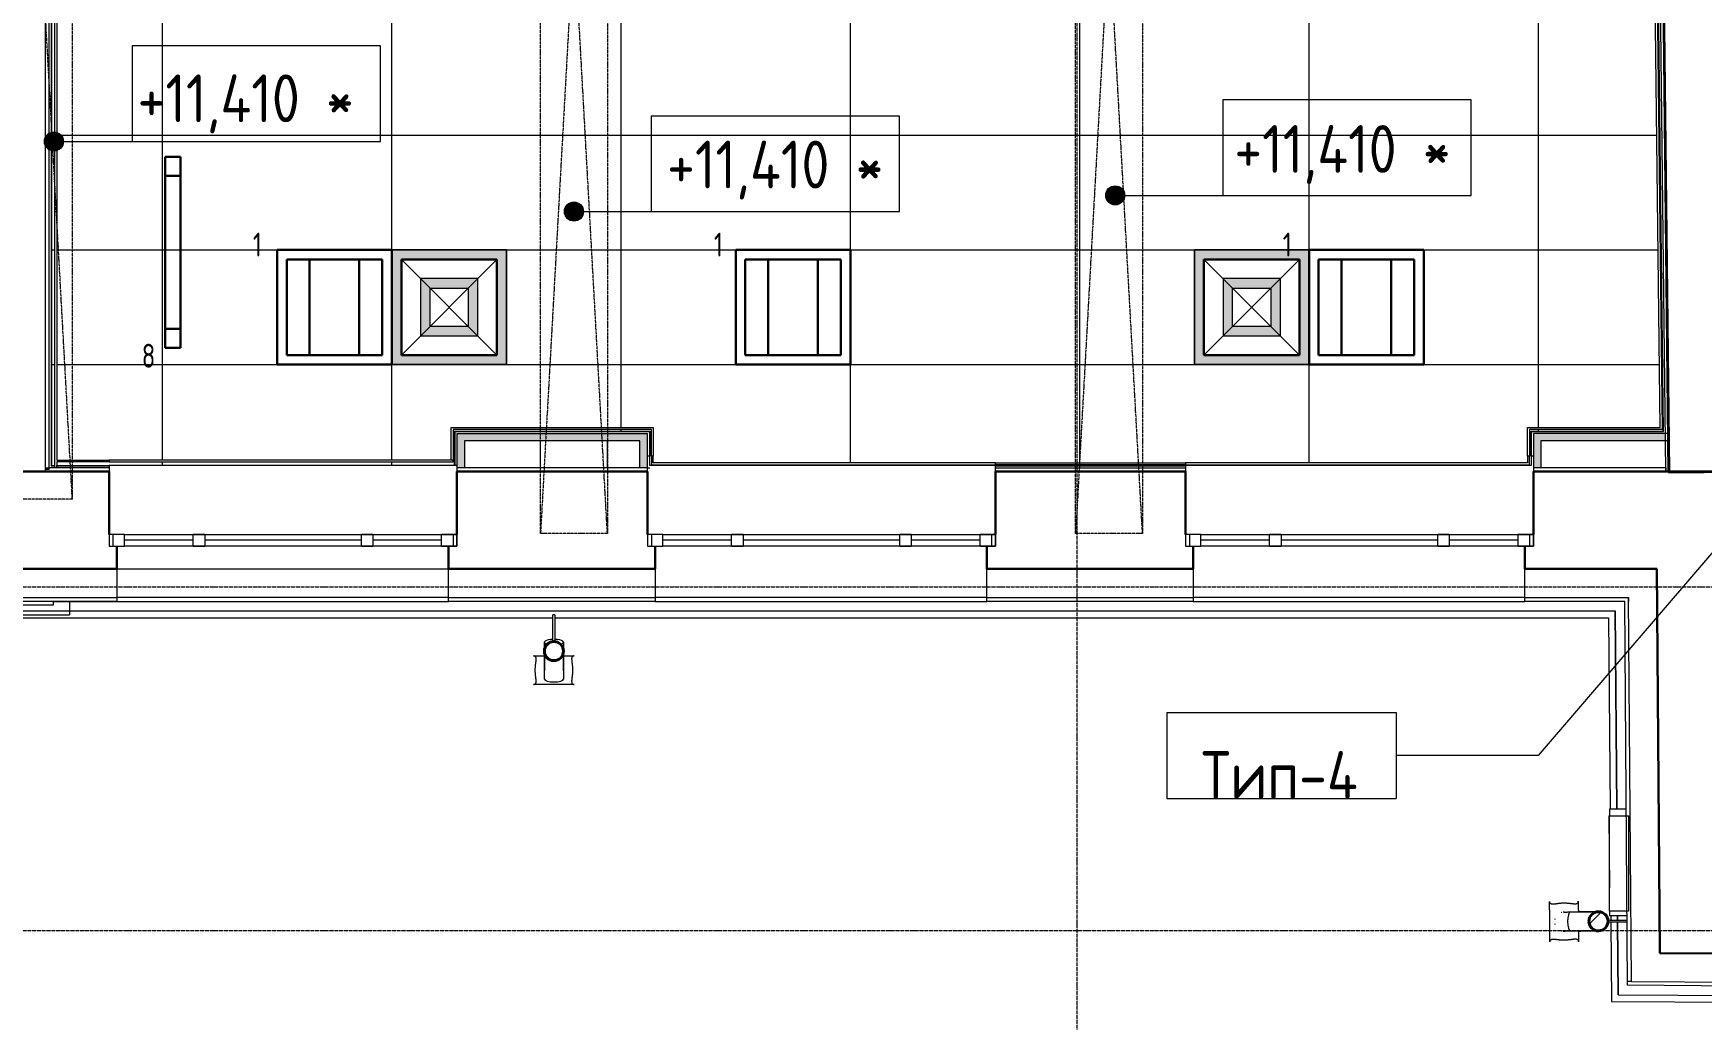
# Model space of a CAD drawing. Header units: millimetres. Extents: x -10438 to 68527, y -5058 to 44223.
# Drawn here: x 32988 to 41717, y -471 to 4692 of the extents above; entities that cross this region are included whole.
import ezdxf

# ---------------------------------------------------------------- set-up
doc = ezdxf.new("R2010")
doc.units = ezdxf.units.MM
for name, pattern in [('ADSK_Линия сетки', [25, 20, -2.5, 0, -2.5]), ('ADSK_Штрих_ш3 п1_5', [4.5, 3, -1.5]), ('ADSK_Штрихпунктирная 2 точки_ш15 п1_5 п1_5 п1_5', [19.5, 15, -1.5, 0, -1.5, 0, -1.5])]:
    doc.linetypes.add(name, pattern=pattern)
for name, color, linetype, lineweight in [('_ Окна', 7, 'Continuous', 9), ('Аннотация', 7, 'Continuous', 20), ('Каркас', 7, 'Continuous', 18), ('Марки', 7, 'Continuous', 20), ('Обобщенные модели', 7, 'Continuous', 18), ('Окна', 7, 'Continuous', 9), ('Оси', 7, 'Continuous', 9), ('Отметки', 7, 'Continuous', 9), ('Потолки штриховка', 7, 'Continuous', 9), ('Стены внутренние', 7, 'Continuous', 18), ('Стены наружные', 7, 'Continuous', 18), ('Стены несущие', 7, 'Continuous', 30), ('Стены отделка', 7, 'Continuous', 30), ('Стены перегородки', 7, 'Continuous', 30), ('Стены штриховка', 7, 'Continuous', 9), ('Узлы', 7, 'Continuous', 18)]:
    doc.layers.add(name, color=color, linetype=linetype, lineweight=lineweight)
doc.layers.add('Линии', color=7, linetype='Continuous', lineweight=9, true_color=0x00a600)
doc.styles.add('GOST Common_2', font='GOST_Common.ttf', dxfattribs={"width": 0.9, "height": 250})
doc.styles.add('GOST Common_4', font='GOST_Common.ttf', dxfattribs={"width": 0.8, "height": 350})
doc.styles.add('GOST Common_B', font='', dxfattribs={"width": 0.9, "height": 250})
doc.styles.get('GOST Common_B').set_extended_font_data('GOST Common', bold=True)

# ---------------------------------------------------------------- blocks, each defined once
blk = doc.blocks.new('Водосток - Тип 1 _карниз больше 490мм_-5298490-План потолков 3-го этажа')
at = {"layer": 'Обобщенные модели', "lineweight": 9}
h = blk.add_hatch(dxfattribs=at)
h.set_pattern_fill('FP_5', color=256, style=0, pattern_type=2)
h.set_pattern_definition([(314.567, (392.8, 41336.54), (106.86455, 105.2614), [])])
h.paths.add_polyline_path([(76.3, 171.1), (76.5, 148.3), (85.9, 128.8), (103.3, 115), (125, 110), (146.7, 115), (164.1, 128.8), (173.7, 148.9), (173.5, 171.7), (164.1, 191.2), (146.7, 205), (125, 210), (103.3, 205), (85.8, 191)])
at = {"layer": 'Обобщенные модели'}
for p, q in [((18.8, 415), (24.9, 415)), ((225.1, 415), (231.2, 415)), ((24.9, 265), (18.8, 265)), ((75, 193.8), (75, 306.2)), ((75, 263.6), (75, 306.2)), ((175, 306.2), (175, 193.8)), ((175, 306.2), (175, 263.6)), ((231.2, 265), (225.1, 265)), ((75, 193.8), (75, 236.4)), ((175, 236.4), (175, 193.8)), ((120, 10), (120, 109.1)), ((130, 109.1), (130, 10))]:
    blk.add_line(p, q, dxfattribs=at)
at = {"layer": 'Обобщенные модели', "flags": 128}
for points in [[(75, 236.4), (75, 242), (75, 247.6), (75, 253.1), (75, 258.5), (75, 263.8), (75, 268.9), (75, 274), (75, 278.9), (75, 283.6), (75, 288.2), (75, 292.7), (75, 297), (75, 301.1), (75, 305.1), (75, 308.8), (75, 312.4), (75, 315.7), (75, 318.9), (75, 321.9), (75, 324.6), (75, 327.2), (75, 329.5), (75, 331.6), (75, 333.4), (75, 335.1), (75, 336.5), (75, 337.7), (75, 338.6), (75, 339.3), (75, 339.8), (75, 340), (75, 340)], [(75, 263.6), (75, 258), (75, 252.4), (75, 246.9), (75, 241.5), (75, 236.2), (75, 231.1), (75, 226), (75, 221.1), (75, 216.4), (75, 211.8), (75, 207.3), (75, 203), (75, 198.9), (75, 194.9), (75, 191.2), (75, 187.6), (75, 184.3), (75, 181.1), (75, 178.1), (75, 175.4), (75, 173)], [(175, 340), (175, 339.9), (175, 339.5), (175, 338.9), (175, 338.1), (175, 337), (175, 335.7), (175, 334.2), (175, 332.4), (175, 330.4), (175, 328.2), (175, 325.7), (175, 323), (175, 320.2), (175, 317.1), (175, 313.8), (175, 310.3), (175, 306.6), (175, 302.8), (175, 298.7), (175, 294.5), (175, 290.1), (175, 285.6), (175, 280.9), (175, 276), (175, 271), (175, 265.9), (175, 260.7), (175, 255.4), (175, 249.9), (175, 244.4), (175, 238.7), (175, 236.4)], [(175, 173), (175, 174.3), (175, 177), (175, 179.8), (175, 182.9), (175, 186.2), (175, 189.7), (175, 193.4), (175, 197.2), (175, 201.3), (175, 205.5), (175, 209.9), (175, 214.4), (175, 219.1), (175, 224), (175, 229), (175, 234.1), (175, 239.3), (175, 244.6), (175, 250.1), (175, 255.6), (175, 261.3), (175, 263.6)]]:
    blk.add_lwpolyline(points, dxfattribs=at)
at = {"layer": 'Обобщенные модели'}
for centre, radius, start, end in [((125, 340), 50, 163.32487, 166.67519), ((125, 340), 50, 103.32484, 106.67517), ((125, 340), 50, 73.32483, 76.67516), ((125, 340), 50, 13.32481, 16.67513), ((125, 340), 50, 174.54437, 183.38559), ((125, 340), 50, 356.72694, 5.45563), ((125, 160), 52, 90, 270), ((125, 160), 52, 270, 90)]:
    blk.add_arc(centre, radius, start, end, dxfattribs=at)
at = {"layer": 'Обобщенные модели', "lineweight": 40}
for start, end in [(90, 270), (270, 90)]:
    blk.add_arc((125, 160), 50, start, end, dxfattribs=at)
at = {"layer": 'Обобщенные модели'}
for start_param, end_param in [(4.712389, 6.283185), (4.712389, 6.283185), (3.141593, 4.712389), (3.141593, 4.712389)]:
    blk.add_ellipse((125, 306.2), major_axis=(-50, 0), ratio=0.309017, start_param=start_param, end_param=end_param, dxfattribs=at)
for points, knots in [([(18.8, 265), (21.1, 265), (25.1, 265.7), (28.9, 268.6), (30.8, 272.1), (31.6, 274.9), (32, 277.4), (32.1, 279.4), (32.2, 281.5), (32.2, 283.8), (32.1, 286.2), (31.9, 288.7), (31.6, 291.4), (31.3, 294.1), (31, 297), (30.6, 299.9), (30.2, 302.9), (29.8, 306), (29.4, 309.2), (29, 312.4), (28.7, 315.7), (28.3, 320.2), (27.8, 325.9), (27.4, 335.3), (27.4, 344.8), (27.8, 354.1), (28.3, 359.8), (28.7, 364.3), (29, 367.6), (29.4, 370.8), (29.8, 374), (30.2, 377.1), (30.6, 380.1), (31, 383.1), (31.3, 385.9), (31.6, 388.6), (31.9, 391.3), (32.1, 393.8), (32.2, 396.2), (32.2, 398.5), (32.1, 400.6), (32, 402.7), (31.6, 405.1), (30.8, 407.9), (28.9, 411.5), (25.1, 414.3), (21.1, 415), (18.8, 415)], [-1, -1, -1, -1, -0.941176, -0.882353, -0.852941, -0.823529, -0.808824, -0.794118, -0.779412, -0.764706, -0.75, -0.735294, -0.720588, -0.705882, -0.691176, -0.676471, -0.661765, -0.647059, -0.632353, -0.617647, -0.602941, -0.588235, -0.558824, -0.529412, -0.470588, -0.441176, -0.411765, -0.397059, -0.382353, -0.367647, -0.352941, -0.338235, -0.323529, -0.308824, -0.294118, -0.279412, -0.264706, -0.25, -0.235294, -0.220588, -0.205882, -0.191176, -0.176471, -0.147059, -0.117647, -0.058824, 0, 0, 0, 0]), ([(18.8, 415), (22.1, 415), (28.9, 415), (39.4, 415), (48.4, 415), (56, 415), (60.8, 415), (64.9, 415), (67.9, 415), (71, 415), (74.3, 415), (77.6, 415), (81, 415), (83.9, 415), (86.4, 415), (88.2, 415), (90.2, 415), (92.8, 415), (96.1, 415), (99.6, 415), (102.5, 415), (104.8, 415), (107.1, 415), (110.3, 415), (116, 415), (121.3, 415), (125, 415)], [-1, -1, -1, -1, -0.875, -0.75, -0.625, -0.5625, -0.5, -0.46875, -0.4375, -0.40625, -0.375, -0.34375, -0.3125, -0.28125, -0.265625, -0.25, -0.234375, -0.21875, -0.1875, -0.15625, -0.140625, -0.125, -0.109375, -0.09375, -0.0625, 0, 0, 0, 0]), ([(125, 415), (128.7, 415), (134, 415), (139.7, 415), (142.9, 415), (145.2, 415), (147.5, 415), (150.4, 415), (153.9, 415), (157.2, 415), (159.8, 415), (161.8, 415), (163.6, 415), (166.1, 415), (169, 415), (172.4, 415), (175.7, 415), (179, 415), (182.1, 415), (185.1, 415), (189.2, 415), (194, 415), (201.6, 415), (210.6, 415), (221.1, 415), (227.9, 415), (231.2, 415)], [-1, -1, -1, -1, -0.9375, -0.90625, -0.890625, -0.875, -0.859375, -0.84375, -0.8125, -0.78125, -0.765625, -0.75, -0.734375, -0.71875, -0.6875, -0.65625, -0.625, -0.59375, -0.5625, -0.53125, -0.5, -0.4375, -0.375, -0.25, -0.125, 0, 0, 0, 0]), ([(231.2, 415), (228.9, 415), (224.9, 414.3), (221.1, 411.4), (219.2, 407.9), (218.4, 405.1), (218, 402.6), (217.9, 400.6), (217.8, 398.5), (217.8, 396.2), (217.9, 393.8), (218.1, 391.3), (218.4, 388.6), (218.7, 385.9), (219, 383), (219.4, 380.1), (219.8, 377.1), (220.2, 374), (220.6, 370.8), (221, 367.6), (221.3, 364.3), (221.7, 359.8), (222.2, 354.1), (222.6, 344.7), (222.6, 335.2), (222.2, 325.9), (221.7, 320.2), (221.3, 315.7), (221, 312.4), (220.6, 309.2), (220.2, 306), (219.8, 302.9), (219.4, 299.9), (219, 296.9), (218.7, 294.1), (218.4, 291.4), (218.1, 288.7), (217.9, 286.2), (217.8, 283.8), (217.8, 281.5), (217.9, 279.4), (218, 277.3), (218.4, 274.9), (219.2, 272.1), (221.1, 268.5), (224.9, 265.7), (228.9, 265), (231.2, 265)], [-1, -1, -1, -1, -0.941176, -0.882353, -0.852941, -0.823529, -0.808824, -0.794118, -0.779412, -0.764706, -0.75, -0.735294, -0.720588, -0.705882, -0.691176, -0.676471, -0.661765, -0.647059, -0.632353, -0.617647, -0.602941, -0.588235, -0.558824, -0.529412, -0.470588, -0.441176, -0.411765, -0.397059, -0.382353, -0.367647, -0.352941, -0.338235, -0.323529, -0.308824, -0.294118, -0.279412, -0.264706, -0.25, -0.235294, -0.220588, -0.205882, -0.191176, -0.176471, -0.147059, -0.117647, -0.058824, 0, 0, 0, 0]), ([(74.3, 265), (73.2, 265), (71, 265), (67.9, 265), (64.9, 265), (60.8, 265), (56, 265), (48.4, 265), (39.4, 265), (28.9, 265), (22.1, 265), (18.8, 265)], [-0.625, -0.625, -0.625, -0.625, -0.59375, -0.5625, -0.53125, -0.5, -0.4375, -0.375, -0.25, -0.125, 0, 0, 0, 0]), ([(231.2, 265), (227.9, 265), (221.1, 265), (210.6, 265), (201.6, 265), (194, 265), (189.2, 265), (185.1, 265), (182.1, 265), (179, 265), (176.8, 265), (175.7, 265)], [-1, -1, -1, -1, -0.875, -0.75, -0.625, -0.5625, -0.5, -0.46875, -0.4375, -0.40625, -0.375, -0.375, -0.375, -0.375])]:
    blk.add_open_spline(points, degree=3, knots=knots, dxfattribs=at)
blk = doc.blocks.new('окно трехпол с фрамугой - 1800 и 1820х2300_h___нов_ ок15-2116658-План потолков 3-го этажа')
at = {"layer": '_ Окна', "lineweight": 18}
for p, q in [((-910, 75), (-910, 135)), ((-910, 135), (-830, 135)), ((-830, 135), (-830, 75)), ((-470, 75), (-470, 135)), ((-470, 135), (-410, 135)), ((-410, 135), (-410, 75)), ((410, 75), (410, 135)), ((410, 135), (470, 135)), ((470, 135), (470, 75)), ((830, 135), (830, 75)), ((910, 135), (830, 135)), ((910, 75), (910, 135)), ((-830, 75), (-910, 75)), ((-410, 75), (-470, 75)), ((470, 75), (410, 75)), ((830, 75), (910, 75))]:
    blk.add_line(p, q, dxfattribs=at)
at = {"layer": '_ Окна'}
for p, q in [((-890, 75), (-890, 135)), ((-830, 105), (-470, 105)), ((-410, 105), (410, 105)), ((470, 105), (830, 105)), ((890, 75), (890, 135))]:
    blk.add_line(p, q, dxfattribs=at)
at = {"layer": 'Окна'}
for p, q in [((-910, 135), (-910, 75)), ((-830, 135), (-910, 135)), ((-830, 135), (-470, 135)), ((-410, 135), (-470, 135)), ((-410, 135), (410, 135)), ((470, 135), (410, 135)), ((470, 135), (830, 135)), ((910, 135), (830, 135)), ((910, 75), (910, 135)), ((-910, 75), (-830, 75)), ((-470, 75), (-830, 75)), ((-470, 75), (-410, 75)), ((410, 75), (-410, 75)), ((410, 75), (470, 75)), ((830, 75), (470, 75)), ((830, 75), (910, 75))]:
    blk.add_line(p, q, dxfattribs=at)
blk = doc.blocks.new('окно трехпол с фрамугой - 1800 и 1820х2300_h___нов_ ок15-V3-План потолков 3-го этажа')
at = {"layer": '_ Окна', "lineweight": 18}
for p, q in [((-910, 75), (-910, 135)), ((-910, 135), (-830, 135)), ((-830, 135), (-830, 75)), ((-470, 75), (-470, 135)), ((-470, 135), (-410, 135)), ((-410, 135), (-410, 75)), ((410, 75), (410, 135)), ((410, 135), (470, 135)), ((470, 135), (470, 75)), ((830, 135), (830, 75)), ((910, 135), (830, 135)), ((910, 75), (910, 135)), ((-830, 75), (-910, 75)), ((-410, 75), (-470, 75)), ((470, 75), (410, 75)), ((830, 75), (910, 75))]:
    blk.add_line(p, q, dxfattribs=at)
at = {"layer": '_ Окна'}
for p, q in [((-890, 75), (-890, 135)), ((-830, 105), (-470, 105)), ((-410, 105), (410, 105)), ((470, 105), (830, 105)), ((890, 75), (890, 135))]:
    blk.add_line(p, q, dxfattribs=at)
at = {"layer": 'Окна'}
for p, q in [((-910, 135), (-910, 75)), ((-830, 135), (-910, 135)), ((-830, 135), (-470, 135)), ((-410, 135), (-470, 135)), ((-410, 135), (410, 135)), ((470, 135), (410, 135)), ((470, 135), (830, 135)), ((910, 135), (830, 135)), ((910, 75), (910, 135)), ((-910, 75), (-830, 75)), ((-470, 75), (-830, 75)), ((-470, 75), (-410, 75)), ((410, 75), (-410, 75)), ((410, 75), (470, 75)), ((830, 75), (470, 75)), ((830, 75), (910, 75))]:
    blk.add_line(p, q, dxfattribs=at)
blk = doc.blocks.new('окно трехпол с фрамугой - 1800 и 1820х2300_h___нов_ ок15-5147775-План потолков 3-го этажа')
at = {"layer": '_ Окна', "lineweight": 18}
for p, q in [((-910, 75), (-910, 135)), ((-910, 135), (-830, 135)), ((-830, 135), (-830, 75)), ((-470, 75), (-470, 135)), ((-470, 135), (-410, 135)), ((-410, 135), (-410, 75)), ((410, 75), (410, 135)), ((410, 135), (470, 135)), ((470, 135), (470, 75)), ((830, 135), (830, 75)), ((910, 135), (830, 135)), ((910, 75), (910, 135)), ((-830, 75), (-910, 75)), ((-410, 75), (-470, 75)), ((470, 75), (410, 75)), ((830, 75), (910, 75))]:
    blk.add_line(p, q, dxfattribs=at)
at = {"layer": '_ Окна'}
for p, q in [((-890, 75), (-890, 135)), ((-830, 105), (-470, 105)), ((-410, 105), (410, 105)), ((470, 105), (830, 105)), ((890, 75), (890, 135))]:
    blk.add_line(p, q, dxfattribs=at)
at = {"layer": 'Окна'}
for p, q in [((-910, 135), (-910, 75)), ((-830, 135), (-910, 135)), ((-830, 135), (-470, 135)), ((-410, 135), (-470, 135)), ((-410, 135), (410, 135)), ((470, 135), (410, 135)), ((470, 135), (830, 135)), ((910, 135), (830, 135)), ((910, 75), (910, 135)), ((-910, 75), (-830, 75)), ((-470, 75), (-830, 75)), ((-470, 75), (-410, 75)), ((410, 75), (-410, 75)), ((410, 75), (470, 75)), ((830, 75), (470, 75)), ((830, 75), (910, 75))]:
    blk.add_line(p, q, dxfattribs=at)
blk = doc.blocks.new('Водосток - Тип 1 _карниз больше 490мм_-5162063-План потолков 3-го этажа')
at = {"layer": 'Обобщенные модели'}
for p, q in [((18.8, 335), (24.9, 335)), ((75, 184.9), (75, 306.2)), ((75, 263.6), (75, 306.2)), ((175, 306.2), (175, 184.4)), ((175, 306.2), (175, 263.6)), ((225.1, 335), (231.2, 335)), ((24.9, 185), (18.8, 185)), ((75, 173), (75, 183.5)), ((175, 177.5), (175, 173)), ((231.2, 185), (225.1, 185)), ((75, 113.8), (75, 147)), ((75, 113.8), (75, 147)), ((120, -30), (120, 108.7)), ((130, 108.7), (130, -30)), ((175, 147), (175, 113.8)), ((175, 147), (175, 113.8)), ((120, -30), (130, -30))]:
    blk.add_line(p, q, dxfattribs=at)
at = {"layer": 'Обобщенные модели', "flags": 128}
for points in [[(75, 263.6), (75, 258), (75, 252.4), (75, 246.9), (75, 241.5), (75, 236.2), (75, 231.1), (75, 226), (75, 221.1), (75, 216.4), (75, 211.8), (75, 207.3), (75, 203), (75, 198.9), (75, 194.9), (75, 191.2), (75, 187.6), (75, 184.3), (75, 181.1), (75, 178.1), (75, 175.4), (75, 173)], [(175, 173), (175, 174.3), (175, 177), (175, 179.8), (175, 182.9), (175, 186.2), (175, 189.7), (175, 193.4), (175, 197.2), (175, 201.3), (175, 205.5), (175, 209.9), (175, 214.4), (175, 219.1), (175, 224), (175, 229), (175, 234.1), (175, 239.3), (175, 244.6), (175, 250.1), (175, 255.6), (175, 261.3), (175, 263.6)], [(75, 183.8), (75, 188.9), (75, 194), (75, 198.9), (75, 203.6), (75, 208.2), (75, 212.7), (75, 217), (75, 221.1), (75, 225.1), (75, 228.8), (75, 232.4), (75, 235.7), (75, 238.9), (75, 241.9), (75, 244.6), (75, 247.2), (75, 249.5), (75, 251.6), (75, 253.4), (75, 255.1), (75, 256.5), (75, 257.7), (75, 258.6), (75, 259.3), (75, 259.8), (75, 260)], [(75, 173.1), (75, 178.5), (75, 183.5)], [(175, 259.9), (175, 259.5), (175, 258.9), (175, 258.1), (175, 257), (175, 255.7), (175, 254.2), (175, 252.4), (175, 250.4), (175, 248.2), (175, 245.7), (175, 243), (175, 240.2), (175, 237.1), (175, 233.8), (175, 230.3), (175, 226.6), (175, 222.8), (175, 218.7), (175, 214.5), (175, 210.1), (175, 205.6), (175, 200.9), (175, 196), (175, 191), (175, 185.9), (175, 184.1)], [(175, 177.5), (175, 175.4), (175, 173)]]:
    blk.add_lwpolyline(points, dxfattribs=at)
at = {"layer": 'Обобщенные модели'}
for start, end in [(90, 270), (270, 90)]:
    blk.add_arc((125, 160), 52, start, end, dxfattribs=at)
at = {"layer": 'Обобщенные модели', "lineweight": 40}
for start, end in [(90, 270), (270, 90)]:
    blk.add_arc((125, 160), 50, start, end, dxfattribs=at)
at = {"layer": 'Обобщенные модели'}
for centre, major_axis, start_param, end_param in [((125, 306.2), (-50, 0), 4.712389, 6.283185), ((125, 306.2), (-50, 0), 4.712389, 6.283185), ((125, 306.2), (-50, 0), 3.141593, 4.712389), ((125, 306.2), (-50, 0), 3.141593, 4.712389), ((125, 113.8), (50, 0), 2.395226, 4.614684), ((125, 113.8), (50, 0), 2.395226, 4.614684), ((125, 113.8), (50, 0), 4.80927, 6.996973), ((125, 113.8), (50, 0), 4.80927, 6.996973)]:
    blk.add_ellipse(centre, major_axis=major_axis, ratio=0.309017, start_param=start_param, end_param=end_param, dxfattribs=at)
for points, knots in [([(18.8, 185), (21.1, 185), (25.1, 185.7), (28.9, 188.6), (30.8, 192.1), (31.6, 194.9), (32, 197.4), (32.1, 199.4), (32.2, 201.5), (32.2, 203.8), (32.1, 206.2), (31.9, 208.7), (31.6, 211.4), (31.3, 214.1), (31, 217), (30.6, 219.9), (30.2, 222.9), (29.8, 226), (29.4, 229.2), (29, 232.4), (28.7, 235.7), (28.3, 240.2), (27.8, 245.9), (27.4, 255.3), (27.4, 264.8), (27.8, 274.1), (28.3, 279.8), (28.7, 284.3), (29, 287.6), (29.4, 290.8), (29.8, 294), (30.2, 297.1), (30.6, 300.1), (31, 303.1), (31.3, 305.9), (31.6, 308.6), (31.9, 311.3), (32.1, 313.8), (32.2, 316.2), (32.2, 318.5), (32.1, 320.6), (32, 322.7), (31.6, 325.1), (30.8, 327.9), (28.9, 331.5), (25.1, 334.3), (21.1, 335), (18.8, 335)], [-1, -1, -1, -1, -0.941176, -0.882353, -0.852941, -0.823529, -0.808824, -0.794118, -0.779412, -0.764706, -0.75, -0.735294, -0.720588, -0.705882, -0.691176, -0.676471, -0.661765, -0.647059, -0.632353, -0.617647, -0.602941, -0.588235, -0.558824, -0.529412, -0.470588, -0.441176, -0.411765, -0.397059, -0.382353, -0.367647, -0.352941, -0.338235, -0.323529, -0.308824, -0.294118, -0.279412, -0.264706, -0.25, -0.235294, -0.220588, -0.205882, -0.191176, -0.176471, -0.147059, -0.117647, -0.058824, 0, 0, 0, 0]), ([(18.8, 335), (22.1, 335), (28.9, 335), (39.4, 335), (48.4, 335), (56, 335), (60.8, 335), (64.9, 335), (67.9, 335), (71, 335), (74.3, 335), (77.6, 335), (81, 335), (83.9, 335), (86.4, 335), (88.2, 335), (90.2, 335), (92.8, 335), (96.1, 335), (99.6, 335), (102.5, 335), (104.8, 335), (107.1, 335), (110.3, 335), (116, 335), (121.3, 335), (125, 335)], [-1, -1, -1, -1, -0.875, -0.75, -0.625, -0.5625, -0.5, -0.46875, -0.4375, -0.40625, -0.375, -0.34375, -0.3125, -0.28125, -0.265625, -0.25, -0.234375, -0.21875, -0.1875, -0.15625, -0.140625, -0.125, -0.109375, -0.09375, -0.0625, 0, 0, 0, 0]), ([(125, 335), (128.7, 335), (134, 335), (139.7, 335), (142.9, 335), (145.2, 335), (147.5, 335), (150.4, 335), (153.9, 335), (157.2, 335), (159.8, 335), (161.8, 335), (163.6, 335), (166.1, 335), (169, 335), (172.4, 335), (175.7, 335), (179, 335), (182.1, 335), (185.1, 335), (189.2, 335), (194, 335), (201.6, 335), (210.6, 335), (221.1, 335), (227.9, 335), (231.2, 335)], [-1, -1, -1, -1, -0.9375, -0.90625, -0.890625, -0.875, -0.859375, -0.84375, -0.8125, -0.78125, -0.765625, -0.75, -0.734375, -0.71875, -0.6875, -0.65625, -0.625, -0.59375, -0.5625, -0.53125, -0.5, -0.4375, -0.375, -0.25, -0.125, 0, 0, 0, 0]), ([(231.2, 335), (228.9, 335), (224.9, 334.3), (221.1, 331.4), (219.2, 327.9), (218.4, 325.1), (218, 322.6), (217.9, 320.6), (217.8, 318.5), (217.8, 316.2), (217.9, 313.8), (218.1, 311.3), (218.4, 308.6), (218.7, 305.9), (219, 303), (219.4, 300.1), (219.8, 297.1), (220.2, 294), (220.6, 290.8), (221, 287.6), (221.3, 284.3), (221.7, 279.8), (222.2, 274.1), (222.6, 264.7), (222.6, 255.2), (222.2, 245.9), (221.7, 240.2), (221.3, 235.7), (221, 232.4), (220.6, 229.2), (220.2, 226), (219.8, 222.9), (219.4, 219.9), (219, 216.9), (218.7, 214.1), (218.4, 211.4), (218.1, 208.7), (217.9, 206.2), (217.8, 203.8), (217.8, 201.5), (217.9, 199.4), (218, 197.3), (218.4, 194.9), (219.2, 192.1), (221.1, 188.5), (224.9, 185.7), (228.9, 185), (231.2, 185)], [-1, -1, -1, -1, -0.941176, -0.882353, -0.852941, -0.823529, -0.808824, -0.794118, -0.779412, -0.764706, -0.75, -0.735294, -0.720588, -0.705882, -0.691176, -0.676471, -0.661765, -0.647059, -0.632353, -0.617647, -0.602941, -0.588235, -0.558824, -0.529412, -0.470588, -0.441176, -0.411765, -0.397059, -0.382353, -0.367647, -0.352941, -0.338235, -0.323529, -0.308824, -0.294118, -0.279412, -0.264706, -0.25, -0.235294, -0.220588, -0.205882, -0.191176, -0.176471, -0.147059, -0.117647, -0.058824, 0, 0, 0, 0]), ([(74.3, 185), (73.2, 185), (71, 185), (67.9, 185), (64.9, 185), (60.8, 185), (56, 185), (48.4, 185), (39.4, 185), (28.9, 185), (22.1, 185), (18.8, 185)], [-0.625, -0.625, -0.625, -0.625, -0.59375, -0.5625, -0.53125, -0.5, -0.4375, -0.375, -0.25, -0.125, 0, 0, 0, 0]), ([(231.2, 185), (227.9, 185), (221.1, 185), (210.6, 185), (201.6, 185), (194, 185), (189.2, 185), (185.1, 185), (182.1, 185), (179, 185), (176.8, 185), (175.7, 185)], [-1, -1, -1, -1, -0.875, -0.75, -0.625, -0.5625, -0.5, -0.46875, -0.4375, -0.40625, -0.375, -0.375, -0.375, -0.375])]:
    blk.add_open_spline(points, degree=3, knots=knots, dxfattribs=at)
blk = doc.blocks.new('Высотные отметки - Рамка-12095-План потолков 3-го этажа')
at = {"layer": 'Аннотация'}
for p, q in [((-6.5, 0), (-6.5, 5)), ((-6.5, 5), (6.5, 5)), ((6.5, 5), (6.5, 0)), ((6.5, 0), (-6.5, 0))]:
    blk.add_line(p, q, dxfattribs=at)
blk = doc.blocks.new('ADSK_Марка_Потолок - ADSK_Марка и Смещение от уровня-155896-План потолков 3-го этажа')
at = {"layer": 'Марки'}
for p, q in [((-6, 4.5), (-6, 0)), ((-6, 4.5), (6, 4.5)), ((6, 4.5), (6, 0)), ((-6, 0), (6, 0))]:
    blk.add_line(p, q, dxfattribs=at)

msp = doc.modelspace()

# ---------------------------------------------------------------- hatches: boundary and pattern name
at = {"layer": 'Отметки'}
h = msp.add_hatch(color=256, dxfattribs=at)
edge = h.paths.add_edge_path()
edge.add_arc((33095.114, 4126.18), 50, 0, 360)
h = msp.add_hatch(color=256, dxfattribs=at)
edge = h.paths.add_edge_path()
edge.add_arc((38648.622, 3843.904), 50, 0, 360)
h = msp.add_hatch(color=256, dxfattribs=at)
edge = h.paths.add_edge_path()
edge.add_arc((35816.196, 3759.154), 50, 0, 360)
at = {"layer": 'Потолки штриховка', "lineweight": 18}
h = msp.add_hatch(dxfattribs=at)
h.set_pattern_fill('FP_19', color=256, style=0, pattern_type=2)
h.set_pattern_definition([(0, (37263.4, 5358.23), (0, -600), []), (270, (37263.4, 5358.2), (-1200, -7e-14), [])])
h.paths.add_polyline_path([(33082, 2430.232), (33100, 2430.232), (33100, 8258.238), (33082, 8258.238), (33082, 2448.232)])
h.paths.add_polyline_path([(33080, 2428.232), (33082, 2430.232), (33080, 2430.232)])
h.paths.add_polyline_path([(41515.161, 2610.232), (41515.297, 2608.232), (41517.184, 2608.232), (41515.184, 2610.209)])
h.paths.add_polyline_path([(40507.184, 2430.232), (40824.486, 2430.232), (40824.486, 2608.232), (40826.486, 2608.232), (40826.486, 2610.232), (41515.161, 2610.232), (41460.451, 7418.238), (41043.65, 7418.738), (41043.65, 7690.738), (41035.65, 7690.738), (41035.65, 7418.238), (41025.65, 7418.238), (41025.65, 7680.738), (40248.36, 7680.738), (40248.36, 7693.738), (40244.36, 7693.738), (40244.36, 7695.738), (40242.36, 7695.738), (40242.36, 8286.238), (33110, 8286.238), (33110, 8268.238), (40234.36, 8268.238), (40234.36, 7744.738), (40224.36, 7744.738), (40224.36, 8258.238), (33110, 8258.238), (33110, 2458.232), (35173.995, 2458.232), (35173.995, 2628.232), (36231.49, 2628.232), (36231.49, 2443.232), (40806.486, 2443.232), (40806.486, 2628.232), (41499.957, 2628.232), (41452.402, 6817.905), (41462.401, 6818.018), (41510.071, 2618.232), (40816.486, 2618.232), (40816.486, 2433.232), (36221.49, 2433.232), (36221.49, 2618.232), (35183.995, 2618.232), (35183.995, 2448.232), (33110, 2448.232), (33110, 2430.232), (35191.995, 2430.232), (35191.995, 2608.232), (35193.995, 2608.232), (35193.995, 2610.232), (36211.49, 2610.232), (36211.49, 2608.232), (36213.49, 2608.232), (36213.49, 2430.232), (40145.817, 2430.232)])
h.paths.add_polyline_path([(41462.602, 7518.738), (41471.448, 7518.738), (41468.36, 7690.738), (41143.65, 7690.738), (41143.65, 7518.738), (41462.446, 7518.738)])
h.paths.add_polyline_path([(33082, 8268.238), (33100, 8268.238), (33100, 8286.238), (33082, 8286.238), (33082, 8276.395)])
at = {"layer": 'Стены внутренние'}
for points in [[(35243.995, 2418.232), (35243.995, 2598.232), (35203.995, 2598.232), (35203.995, 2418.232)], [(36170.778, 2558.232), (36201.49, 2558.232), (36201.49, 2598.232), (35243.995, 2598.232), (35243.995, 2558.232), (36161.49, 2558.232)], [(36170.778, 2418.232), (36201.49, 2418.232), (36201.49, 2558.232), (36161.49, 2558.232), (36161.49, 2418.232)], [(40868.551, 2418.232), (40876.486, 2418.232), (40876.486, 2598.232), (40836.486, 2598.232), (40836.486, 2418.232)], [(41527.752, 2558.232), (41527.298, 2598.232), (40876.486, 2598.232), (40876.486, 2558.232), (41462.602, 2558.232)]]:
    msp.add_hatch(color=256, dxfattribs=at).paths.add_polyline_path(points)
at = {"layer": 'Узлы', "true_color": 0x939393}
h = msp.add_hatch(color=252, dxfattribs=at)
h.paths.add_polyline_path([(34913.066, 2958.235), (35463.066, 2958.235), (35463.066, 3558.235), (34863.066, 3558.235), (34863.066, 2958.235)])
h.paths.add_polyline_path([(34913.066, 3008.235), (34913.066, 3508.235), (35413.066, 3508.235), (35413.066, 3008.235), (35050.496, 3008.235)])
h.paths.add_polyline_path([(35013.066, 3108.235), (35313.066, 3108.235), (35313.066, 3408.235), (35013.066, 3408.235), (35013.066, 3158.235)])
h.paths.add_polyline_path([(35063.066, 3158.235), (35063.066, 3358.235), (35263.066, 3358.235), (35263.066, 3158.235), (35086.676, 3158.235)])
h = msp.add_hatch(color=252, dxfattribs=at)
h.paths.add_polyline_path([(39113.066, 2958.235), (39663.066, 2958.235), (39663.066, 3558.235), (39063.066, 3558.235), (39063.066, 2958.235)])
h.paths.add_polyline_path([(39423.082, 3008.235), (39113.066, 3008.235), (39113.066, 3508.235), (39613.066, 3508.235), (39613.066, 3008.235)])
h.paths.add_polyline_path([(39263.066, 3108.235), (39513.066, 3108.235), (39513.066, 3408.235), (39213.066, 3408.235), (39213.066, 3108.235)])
h.paths.add_polyline_path([(39423.082, 3158.235), (39263.066, 3158.235), (39263.066, 3358.235), (39463.066, 3358.235), (39463.066, 3158.235)])

# ---------------------------------------------------------------- linework, layer by layer
at = {"layer": 'Каркас', "color": 8, "linetype": 'ADSK_Штрих_ш3 п1_5', "lineweight": 9, "true_color": 0x808080}
for p, q in [((35641.306, 2418.232), (35641.306, 2558.232)), ((35991.306, 2418.232), (35991.306, 2558.232))]:
    msp.add_line(p, q, dxfattribs=at)
at = {"layer": 'Линии', "color": 7, "linetype": 'ADSK_Штрихпунктирная 2 точки_ш15 п1_5 п1_5 п1_5'}
for p, q in [((33191.306, 2253.428), (32841.306, 8565.209)), ((33191.306, 8565.209), (33191.306, 2253.428)), ((35991.306, 2074.407), (35641.306, 8386.189)), ((35991.306, 8386.189), (35641.306, 2074.407)), ((35641.306, 2074.407), (35641.306, 8386.189)), ((35991.306, 8386.189), (35991.306, 2074.407)), ((38791.306, 2074.407), (38441.306, 8386.189)), ((38791.306, 8386.189), (38441.306, 2074.407)), ((38441.306, 2074.407), (38441.306, 8386.189)), ((38791.306, 8386.189), (38791.306, 2074.407)), ((33191.306, 2253.428), (32841.306, 2253.428)), ((35991.306, 2074.407), (35641.306, 2074.407)), ((38791.306, 2074.407), (38441.306, 2074.407))]:
    msp.add_line(p, q, dxfattribs=at)
at = {"layer": 'Линии', "color": 5, "lineweight": 30, "true_color": 0x0000ff}
for p, q in [((33677.603, 4045.833), (33757.603, 4045.833)), ((33677.603, 3045.833), (33677.603, 4045.833)), ((33757.603, 4045.833), (33757.603, 3045.833)), ((33677.603, 3945.833), (33757.603, 3945.833)), ((34263.066, 3558.235), (34863.066, 3558.235)), ((34263.066, 2958.235), (34263.066, 3558.235)), ((34813.066, 3508.235), (34313.066, 3508.235)), ((34313.066, 3508.235), (34313.066, 3008.235)), ((34433.066, 3508.235), (34433.066, 3008.235)), ((34693.066, 3508.235), (34693.066, 3008.235)), ((34813.066, 3008.235), (34813.066, 3508.235)), ((34863.066, 3558.235), (34863.066, 2958.235)), ((35413.066, 3508.235), (34913.066, 3508.235)), ((34913.066, 3508.235), (34913.066, 3008.235)), ((35413.066, 3008.235), (35413.066, 3508.235)), ((36663.066, 3558.235), (37263.066, 3558.235)), ((36663.066, 2958.235), (36663.066, 3558.235)), ((37213.066, 3508.235), (36713.066, 3508.235)), ((36713.066, 3508.235), (36713.066, 3008.235)), ((36833.066, 3508.235), (36833.066, 3008.235)), ((37093.066, 3508.235), (37093.066, 3008.235)), ((37213.066, 3008.235), (37213.066, 3508.235)), ((37263.066, 3558.235), (37263.066, 2958.235)), ((39613.066, 3508.235), (39113.066, 3508.235)), ((39113.066, 3508.235), (39113.066, 3008.235)), ((39613.066, 3008.235), (39613.066, 3508.235)), ((39663.066, 3558.235), (40263.066, 3558.235)), ((39663.066, 2958.235), (39663.066, 3558.235)), ((40213.066, 3508.235), (39713.066, 3508.235)), ((39713.066, 3508.235), (39713.066, 3008.235)), ((39833.066, 3508.235), (39833.066, 3008.235)), ((40093.066, 3508.235), (40093.066, 3008.235)), ((40213.066, 3008.235), (40213.066, 3508.235)), ((40263.066, 3558.235), (40263.066, 2958.235)), ((33757.603, 3145.833), (33677.603, 3145.833)), ((33757.603, 3045.833), (33677.603, 3045.833)), ((34313.066, 3008.235), (34813.066, 3008.235)), ((34913.066, 3008.235), (35413.066, 3008.235)), ((36713.066, 3008.235), (37213.066, 3008.235)), ((39113.066, 3008.235), (39613.066, 3008.235)), ((39713.066, 3008.235), (40213.066, 3008.235)), ((34863.066, 2958.235), (34263.066, 2958.235)), ((37263.066, 2958.235), (36663.066, 2958.235)), ((40263.066, 2958.235), (39663.066, 2958.235))]:
    msp.add_line(p, q, dxfattribs=at)
at = {"layer": 'Линии', "color": 7, "lineweight": 18}
for p, q in [((34863.066, 3558.235), (35463.066, 3558.235)), ((34863.066, 2958.235), (34863.066, 3558.235)), ((34913.066, 3508.235), (35413.066, 3008.235)), ((35413.066, 3508.235), (34913.066, 3008.235)), ((35463.066, 3558.235), (35463.066, 2958.235)), ((39063.066, 3558.235), (39663.066, 3558.235)), ((39063.066, 2958.235), (39063.066, 3558.235)), ((39113.066, 3508.235), (39613.066, 3008.235)), ((39613.066, 3508.235), (39113.066, 3008.235)), ((39663.066, 3558.235), (39663.066, 2958.235)), ((35463.066, 2958.235), (34863.066, 2958.235)), ((39663.066, 2958.235), (39063.066, 2958.235))]:
    msp.add_line(p, q, dxfattribs=at)
at = {"layer": 'Линии', "color": 7}
for p, q in [((35463.066, 3558.235), (34863.066, 3558.235)), ((34863.066, 3558.235), (34863.066, 2958.235)), ((34913.066, 3008.235), (34913.066, 3508.235)), ((34913.066, 3508.235), (35413.066, 3508.235)), ((35413.066, 3508.235), (35413.066, 3008.235)), ((35463.066, 2958.235), (35463.066, 3558.235)), ((39663.066, 3558.235), (39063.066, 3558.235)), ((39063.066, 3558.235), (39063.066, 2958.235)), ((39113.066, 3008.235), (39113.066, 3508.235)), ((39113.066, 3508.235), (39613.066, 3508.235)), ((39613.066, 3508.235), (39613.066, 3008.235)), ((39663.066, 2958.235), (39663.066, 3558.235)), ((35013.066, 3408.235), (35013.066, 3108.235)), ((35313.066, 3408.235), (35013.066, 3408.235)), ((35313.066, 3108.235), (35313.066, 3408.235)), ((39213.066, 3408.235), (39213.066, 3108.235)), ((39513.066, 3408.235), (39213.066, 3408.235)), ((39513.066, 3108.235), (39513.066, 3408.235)), ((35063.066, 3358.235), (35263.066, 3358.235)), ((35063.066, 3158.235), (35063.066, 3358.235)), ((35263.066, 3358.235), (35263.066, 3158.235)), ((39263.066, 3358.235), (39463.066, 3358.235)), ((39263.066, 3158.235), (39263.066, 3358.235)), ((39463.066, 3358.235), (39463.066, 3158.235)), ((35263.066, 3158.235), (35063.066, 3158.235)), ((39463.066, 3158.235), (39263.066, 3158.235)), ((35013.066, 3108.235), (35313.066, 3108.235)), ((39213.066, 3108.235), (39513.066, 3108.235)), ((35413.066, 3008.235), (34913.066, 3008.235)), ((39613.066, 3008.235), (39113.066, 3008.235)), ((34863.066, 2958.235), (35463.066, 2958.235)), ((39063.066, 2958.235), (39663.066, 2958.235))]:
    msp.add_line(p, q, dxfattribs=at)
at = {"layer": 'Марки'}
for p, q in [((42445.363, 2759.848), (40862.182, 912.201)), ((40862.182, 912.201), (40118.85, 912.201))]:
    msp.add_line(p, q, dxfattribs=at)
at = {"layer": 'Оси', "linetype": 'ADSK_Линия сетки'}
for p, q in [((38449.565, -4258.205), (38449.565, 21807.423)), ((-9638.275, 1795), (50122.26, 1795)), ((-9638.275, -5), (50122.26, -5))]:
    msp.add_line(p, q, dxfattribs=at)
at = {"layer": 'Отметки', "lineweight": 20}
for p, q in [((33095.114, 4126.18), (33635.534, 4126.18)), ((33635.534, 4126.18), (34154.761, 4126.18)), ((38648.622, 3843.904), (39532.104, 3843.904)), ((39532.104, 3843.904), (39861.124, 3843.904)), ((35816.196, 3759.154), (36407.214, 3759.154)), ((36407.214, 3759.154), (36870.28, 3759.154))]:
    msp.add_line(p, q, dxfattribs=at)
at = {"layer": 'Отметки'}
for centre in [(33095.114, 4126.18), (38648.622, 3843.904), (35816.196, 3759.154)]:
    msp.add_circle(centre, 50, dxfattribs=at)
at = {"layer": 'Стены внутренние'}
for p, q in [((35173.995, 2458.232), (33383.995, 2458.232)), ((33383.995, 2448.232), (35183.995, 2448.232)), ((35183.995, 2448.232), (35183.995, 2458.232)), ((36221.49, 2478.232), (36221.49, 2433.232)), ((36231.49, 2443.232), (36231.49, 2478.232)), ((40806.486, 2478.232), (40806.486, 2443.232)), ((40816.486, 2433.232), (40816.486, 2478.232)), ((36221.49, 2433.232), (38021.49, 2433.232)), ((38021.49, 2443.232), (36231.49, 2443.232)), ((40806.486, 2443.232), (39016.486, 2443.232)), ((39016.486, 2433.232), (40816.486, 2433.232)), ((33423.995, 1888.232), (35158.995, 1888.232))]:
    msp.add_line(p, q, dxfattribs=at)
at = {"layer": 'Стены наружные'}
for p, q in [((36213.49, 2430.232), (36213.49, 2478.232)), ((40824.486, 2478.232), (40824.486, 2430.232)), ((35191.995, 2430.232), (33383.995, 2430.232)), ((36201.49, 2418.232), (36213.49, 2418.232)), ((38021.49, 2430.232), (36213.49, 2430.232)), ((40824.486, 2430.232), (39016.486, 2430.232)), ((32616.756, 1668.232), (33177.46, 1668.232)), ((33177.46, 1717.232), (33177.46, 1648.232)), ((33177.46, 1668.232), (41265.098, 1668.232)), ((35158.995, 1738.232), (33423.995, 1738.232)), ((33423.995, 1718.232), (35158.995, 1718.232)), ((33423.995, 1718.232), (33423.995, 1717.232)), ((33423.995, 1717.232), (35158.995, 1717.232)), ((35158.995, 1717.232), (35158.995, 1718.232)), ((37976.49, 1738.232), (36241.49, 1738.232)), ((36241.49, 1718.232), (37976.49, 1718.232)), ((36241.49, 1718.232), (36241.49, 1717.232)), ((36241.49, 1717.232), (37976.49, 1717.232)), ((37976.49, 1717.232), (37976.49, 1718.232)), ((40791.486, 1738.232), (39056.486, 1738.232)), ((39056.486, 1718.232), (40791.486, 1718.232)), ((41272.718, 633.133), (41264.803, 1668.232)), ((41265.098, 1668.232), (41272.927, 633.133)), ((13034.337, 1633.232), (35706.597, 1633.232)), ((32616.756, 1648.232), (33177.46, 1648.232)), ((35716.203, 1633.232), (41230.07, 1633.232)), ((41230.07, 1633.232), (41237.717, 633.133)), ((41234.571, 633.133), (41234.571, 596.078)), ((41234.571, 633.133), (41322.928, 633.133)), ((41231.939, 595.377), (41234.571, 595.396)), ((41231.939, 595.377), (41234.571, 219.527)), ((41232.289, 545.379), (41234.571, 545.395)), ((41234.571, 96.078), (41234.571, 72.429)), ((41327.169, 72.429), (41234.571, 72.429)), ((41242.004, 72.429), (41242.184, 48.898)), ((41242.257, 39.292), (41245.43, -375.724)), ((41277.184, 49.038), (41277.005, 72.429)), ((41277.168, 72.429), (41277.345, 49.039)), ((41280.166, -340.966), (41277.256, 39.557)), ((41277.416, 39.558), (41280.294, -340.967)), ((41280.294, -340.967), (43190.814, -354.345)), ((41245.43, -375.724), (49565.211, -433.981))]:
    msp.add_line(p, q, dxfattribs=at)
at = {"layer": 'Стены несущие'}
for p, q in [((41544.155, 2393.576), (41482.236, 8318.238)), ((33050, 2398.232), (32411.5, 2398.232)), ((33383.995, 2398.232), (33050, 2398.232)), ((33383.995, 2398.232), (33383.995, 2068.232)), ((35203.995, 2068.232), (35203.995, 2398.232)), ((35203.995, 2398.232), (36201.49, 2398.232)), ((36201.49, 2398.232), (36201.49, 2068.232)), ((38021.49, 2068.232), (38021.49, 2398.232)), ((38021.49, 2398.232), (39016.486, 2398.232)), ((39016.486, 2398.232), (39016.486, 2068.232)), ((40836.486, 2068.232), (40836.486, 2398.232)), ((41989.598, 2398.232), (40836.486, 2398.232)), ((41984.131, 2398.174), (41544.155, 2393.576)), ((33423.995, 2008.232), (33423.995, 1888.232)), ((35158.995, 1888.232), (35158.995, 2008.232)), ((36241.49, 2008.232), (36241.49, 1888.232)), ((37976.49, 1888.232), (37976.49, 2008.232)), ((39056.486, 2008.232), (39056.486, 1888.232)), ((40791.486, 1888.232), (40791.486, 2008.232)), ((32366.5, 1888.232), (33423.995, 1888.232)), ((35158.995, 1888.232), (36241.49, 1888.232)), ((39056.486, 1888.232), (37976.49, 1888.232)), ((40791.486, 1888.232), (41483.44, 1888.232)), ((41498.648, -122.491), (41483.44, 1888.232)), ((48798.212, -173.604), (41498.648, -122.491))]:
    msp.add_line(p, q, dxfattribs=at)
at = {"layer": 'Стены отделка', "lineweight": 9}
for p, q in [((33070, 2408.232), (33070, 8318.238)), ((33082, 8318.238), (33082, 2430.232)), ((33100, 2430.232), (33100, 8318.238)), ((33110, 8318.238), (33110, 2458.232)), ((41529.565, 2398.46), (41462.602, 8298.08)), ((41482.601, 8298.307), (41549.564, 2398.687)), ((41515.161, 2610.232), (41460.446, 7430.738)), ((41499.957, 2628.232), (41452.402, 6817.905)), ((41462.401, 6818.018), (41510.071, 2618.232)), ((35173.995, 2458.232), (35173.995, 2628.232)), ((35173.995, 2628.232), (36231.49, 2628.232)), ((36231.49, 2628.232), (36231.49, 2478.232)), ((40806.486, 2478.232), (40806.486, 2628.232)), ((40806.486, 2628.232), (41499.957, 2628.232)), ((35183.995, 2618.232), (35183.995, 2458.232)), ((36221.49, 2618.232), (35183.995, 2618.232)), ((35191.995, 2430.232), (35191.995, 2608.232)), ((35193.995, 2610.232), (36211.49, 2610.232)), ((35203.995, 2598.232), (36201.49, 2598.232)), ((35203.995, 2598.232), (35203.995, 2398.232)), ((36161.49, 2558.232), (35243.995, 2558.232)), ((35243.995, 2558.232), (35243.995, 2418.232)), ((36161.49, 2418.232), (36161.49, 2558.232)), ((36201.49, 2398.232), (36201.49, 2598.232)), ((36213.49, 2608.232), (36213.49, 2478.232)), ((36221.49, 2478.232), (36221.49, 2618.232)), ((40816.486, 2618.232), (40816.486, 2478.232)), ((41510.071, 2618.232), (40816.486, 2618.232)), ((40824.486, 2478.232), (40824.486, 2608.232)), ((40826.486, 2610.232), (41515.161, 2610.232)), ((41542.016, 2598.232), (40836.486, 2598.232)), ((40836.486, 2598.232), (40836.486, 2398.232)), ((41542.434, 2558.232), (40876.486, 2558.232)), ((40876.486, 2558.232), (40876.486, 2418.232)), ((33110, 2458.232), (33383.995, 2458.232)), ((33110, 2448.232), (33110, 2430.232)), ((33383.995, 2448.232), (33110, 2448.232)), ((33383.995, 2458.232), (33383.995, 2448.232)), ((35183.995, 2458.232), (35173.995, 2458.232)), ((36213.49, 2478.232), (36201.49, 2478.232)), ((36231.49, 2478.232), (36221.49, 2478.232)), ((40816.486, 2478.232), (40806.486, 2478.232)), ((40836.486, 2478.232), (40824.486, 2478.232)), ((33050, 2418.232), (33070, 2418.232)), ((33070, 2408.232), (33050, 2408.232)), ((33082, 2430.232), (33100, 2430.232)), ((33110, 2430.232), (33383.995, 2430.232)), ((33383.995, 2430.232), (33383.995, 2398.232)), ((35203.995, 2430.232), (35191.995, 2430.232)), ((35243.995, 2418.232), (35203.995, 2418.232)), ((36201.49, 2418.232), (35243.995, 2418.232)), ((38021.49, 2433.232), (38021.49, 2443.232)), ((38021.49, 2443.232), (39016.486, 2443.232)), ((39016.486, 2433.232), (38021.49, 2433.232)), ((38021.49, 2398.232), (38021.49, 2430.232)), ((38021.49, 2430.232), (39016.486, 2430.232)), ((39016.486, 2443.232), (39016.486, 2433.232)), ((39016.486, 2430.232), (39016.486, 2398.232)), ((41529.563, 2418.232), (40836.486, 2418.232)), ((41529.563, 2418.232), (41529.563, 2398.232)), ((41549.564, 2398.687), (41529.565, 2398.46)), ((33423.995, 1888.232), (33423.995, 1718.232)), ((35158.995, 1888.232), (35158.995, 1888.232)), ((35158.995, 1718.232), (35158.995, 1888.232)), ((36241.49, 1888.232), (36241.49, 1718.232)), ((37976.49, 1718.232), (37976.49, 1888.232)), ((39056.486, 1888.232), (39056.486, 1718.232)), ((40791.486, 1718.232), (40791.486, 1888.232)), ((32366.5, 1738.232), (33423.995, 1738.232)), ((33423.995, 1718.232), (32366.5, 1718.232)), ((33090.405, 1698.232), (32690.405, 1698.232)), ((33090.405, 1718.232), (33423.995, 1718.232)), ((33090.405, 1717.232), (33090.405, 1698.232)), ((33423.995, 1717.232), (33090.405, 1717.232)), ((33423.995, 1717.232), (33423.995, 1717.232)), ((35158.995, 1738.232), (36241.49, 1738.232)), ((36241.49, 1718.232), (35158.995, 1718.232)), ((37976.49, 1738.232), (39056.486, 1738.232)), ((39056.486, 1718.232), (37976.49, 1718.232)), ((40791.486, 1738.232), (41334.571, 1738.232)), ((41314.721, 1718.232), (40791.486, 1718.232)), ((41329.92, -291.314), (41314.721, 1718.232)), ((41334.571, 1738.232), (41334.571, 1718.232)), ((41349.771, -271.452), (41334.571, 1738.232)), ((41234.571, 96.078), (41234.571, 596.078)), ((41234.571, 596.078), (41334.571, 596.078)), ((41334.571, 596.078), (41334.571, 96.078)), ((41334.571, 96.078), (41234.571, 96.078)), ((49479.558, -348.379), (41329.92, -291.314)), ((41349.771, -271.452), (49459.405, -328.237))]:
    msp.add_line(p, q, dxfattribs=at)
at = {"layer": 'Стены перегородки', "lineweight": 18}
for p, q in [((33050, 8318.238), (33050, 2395)), ((33050, 2395), (32930, 2395))]:
    msp.add_line(p, q, dxfattribs=at)
at = {"layer": 'Стены штриховка'}
for p, q in [((33080, 8318.238), (33080, 2428.232)), ((41517.184, 2608.232), (41462.446, 7430.738)), ((35191.995, 2608.232), (35191.995, 2610.232)), ((35191.995, 2610.232), (35193.995, 2610.232)), ((35191.995, 2608.232), (36213.49, 2608.232)), ((35193.995, 2430.232), (35193.995, 2610.232)), ((36211.49, 2610.232), (36211.49, 2478.232)), ((36211.49, 2610.232), (36213.49, 2610.232)), ((36213.49, 2610.232), (36213.49, 2608.232)), ((40824.486, 2608.232), (40824.486, 2610.232)), ((40824.486, 2610.232), (40826.486, 2610.232)), ((40824.486, 2608.232), (41517.184, 2608.232)), ((40826.486, 2478.232), (40826.486, 2610.232)), ((33383.995, 2418.232), (33070, 2418.232)), ((33080, 2428.232), (33100, 2428.232)), ((33100, 2418.232), (33100, 2430.232)), ((33110, 2418.232), (33110, 2430.232)), ((33110, 2428.232), (33383.995, 2428.232)), ((38021.49, 2428.232), (39016.486, 2428.232)), ((38021.49, 2418.232), (39016.486, 2418.232)), ((41349.771, -271.452), (41329.769, -271.312))]:
    msp.add_line(p, q, dxfattribs=at)

# ---------------------------------------------------------------- block references
at = {"layer": 'Марки', "xscale": 99.99999999999993, "yscale": 99.99999999999993, "zscale": 99.99999999999993}
msp.add_blockref('ADSK_Марка_Потолок - ADSK_Марка и Смещение от уровня-155896-План потолков 3-го этажа', (39518.85, 687.201), dxfattribs=at)
at = {"layer": 'Обобщенные модели'}
for name, p, rotation in [('Водосток - Тип 1 _карниз больше 490мм_-5162063-План потолков 3-го этажа', (35836.426, 1618.232), 180), ('Водосток - Тип 1 _карниз больше 490мм_-5298490-План потолков 3-го этажа', (41338.324, -80.155), 90.43334442127687)]:
    msp.add_blockref(name, p, dxfattribs=dict(at, rotation=rotation))
at = {"layer": 'Окна', "rotation": 180}
for name, p in [('окно трехпол с фрамугой - 1800 и 1820х2300_h___нов_ ок15-5147775-План потолков 3-го этажа', (34293.995, 2143.232)), ('окно трехпол с фрамугой - 1800 и 1820х2300_h___нов_ ок15-V3-План потолков 3-го этажа', (37111.49, 2143.232)), ('окно трехпол с фрамугой - 1800 и 1820х2300_h___нов_ ок15-2116658-План потолков 3-го этажа', (39926.486, 2143.232))]:
    msp.add_blockref(name, p, dxfattribs=at)
at = {"layer": 'Отметки', "lineweight": 20, "extrusion": (0, 0, -1), "xscale": 99.99999999999993, "yscale": 99.99999999999993, "zscale": 99.99999999999993}
for p in [(-34154.761, 4126.18), (-39861.124, 3843.904), (-36870.28, 3759.154)]:
    msp.add_blockref('Высотные отметки - Рамка-12095-План потолков 3-го этажа', p, dxfattribs=at)

# ---------------------------------------------------------------- texts
at = {"layer": 'Аннотация', "lineweight": 9, "char_height": 125, "width": 175.5, "attachment_point": 5, "line_spacing_factor": 1.022766, "style": 'GOST Common_4'}
for s, insert in [('\\pt180,360,540,720,900,1080,1260,1440,1620,1800,1980,2160,2340,2520,2700,2880,3060,3240,3420,3600,3780,3960,4140,4320,4500,4680,4860,5040,5220,5400,5580,5760;1 ', (34159.605, 3586.037)), ('\\pt180,360,540,720,900,1080,1260,1440,1620,1800,1980,2160,2340,2520,2700,2880,3060,3240,3420,3600,3780,3960,4140,4320,4500,4680,4860,5040,5220,5400,5580,5760;1 ', (36572.29, 3586.037)), ('\\pt180,360,540,720,900,1080,1260,1440,1620,1800,1980,2160,2340,2520,2700,2880,3060,3240,3420,3600,3780,3960,4140,4320,4500,4680,4860,5040,5220,5400,5580,5760;1 ', (39549.012, 3586.037)), ('\\pt180,360,540,720,900,1080,1260,1440,1620,1800,1980,2160,2340,2520,2700,2880,3060,3240,3420,3600,3780,3960,4140,4320,4500,4680,4860,5040,5220,5400,5580,5760;8 ', (33590.379, 3004.468))]:
    msp.add_mtext(s, dxfattribs=dict(at, insert=insert))
at = {"layer": 'Марки', "lineweight": 9, "insert": (39508.219, 809.357), "char_height": 250, "width": 857.7, "attachment_point": 5, "line_spacing_factor": 1.022766, "style": 'GOST Common_B'}
msp.add_mtext('\\pt1143,2286,3429,4572,5715,6858,8001,9144,10287,11430,12573,13716,14859,16002,17145,18288,19431,20574,21717,22860,24003,25146,26289,27432,28575,29718,30861,32004,33147,34290,35433,36576;Тип-4', dxfattribs=at)
at = {"layer": 'Отметки', "lineweight": 20, "char_height": 250, "width": 1366.73497, "attachment_point": 1, "line_spacing_factor": 1.022761, "style": 'GOST Common_2'}
for insert in [(33532.306, 4477.087), (39271.434, 4212.013), (36303.369, 4130.518)]:
    msp.add_mtext('+11,410 *', dxfattribs=dict(at, insert=insert))

doc.saveas('drawing.dxf')
